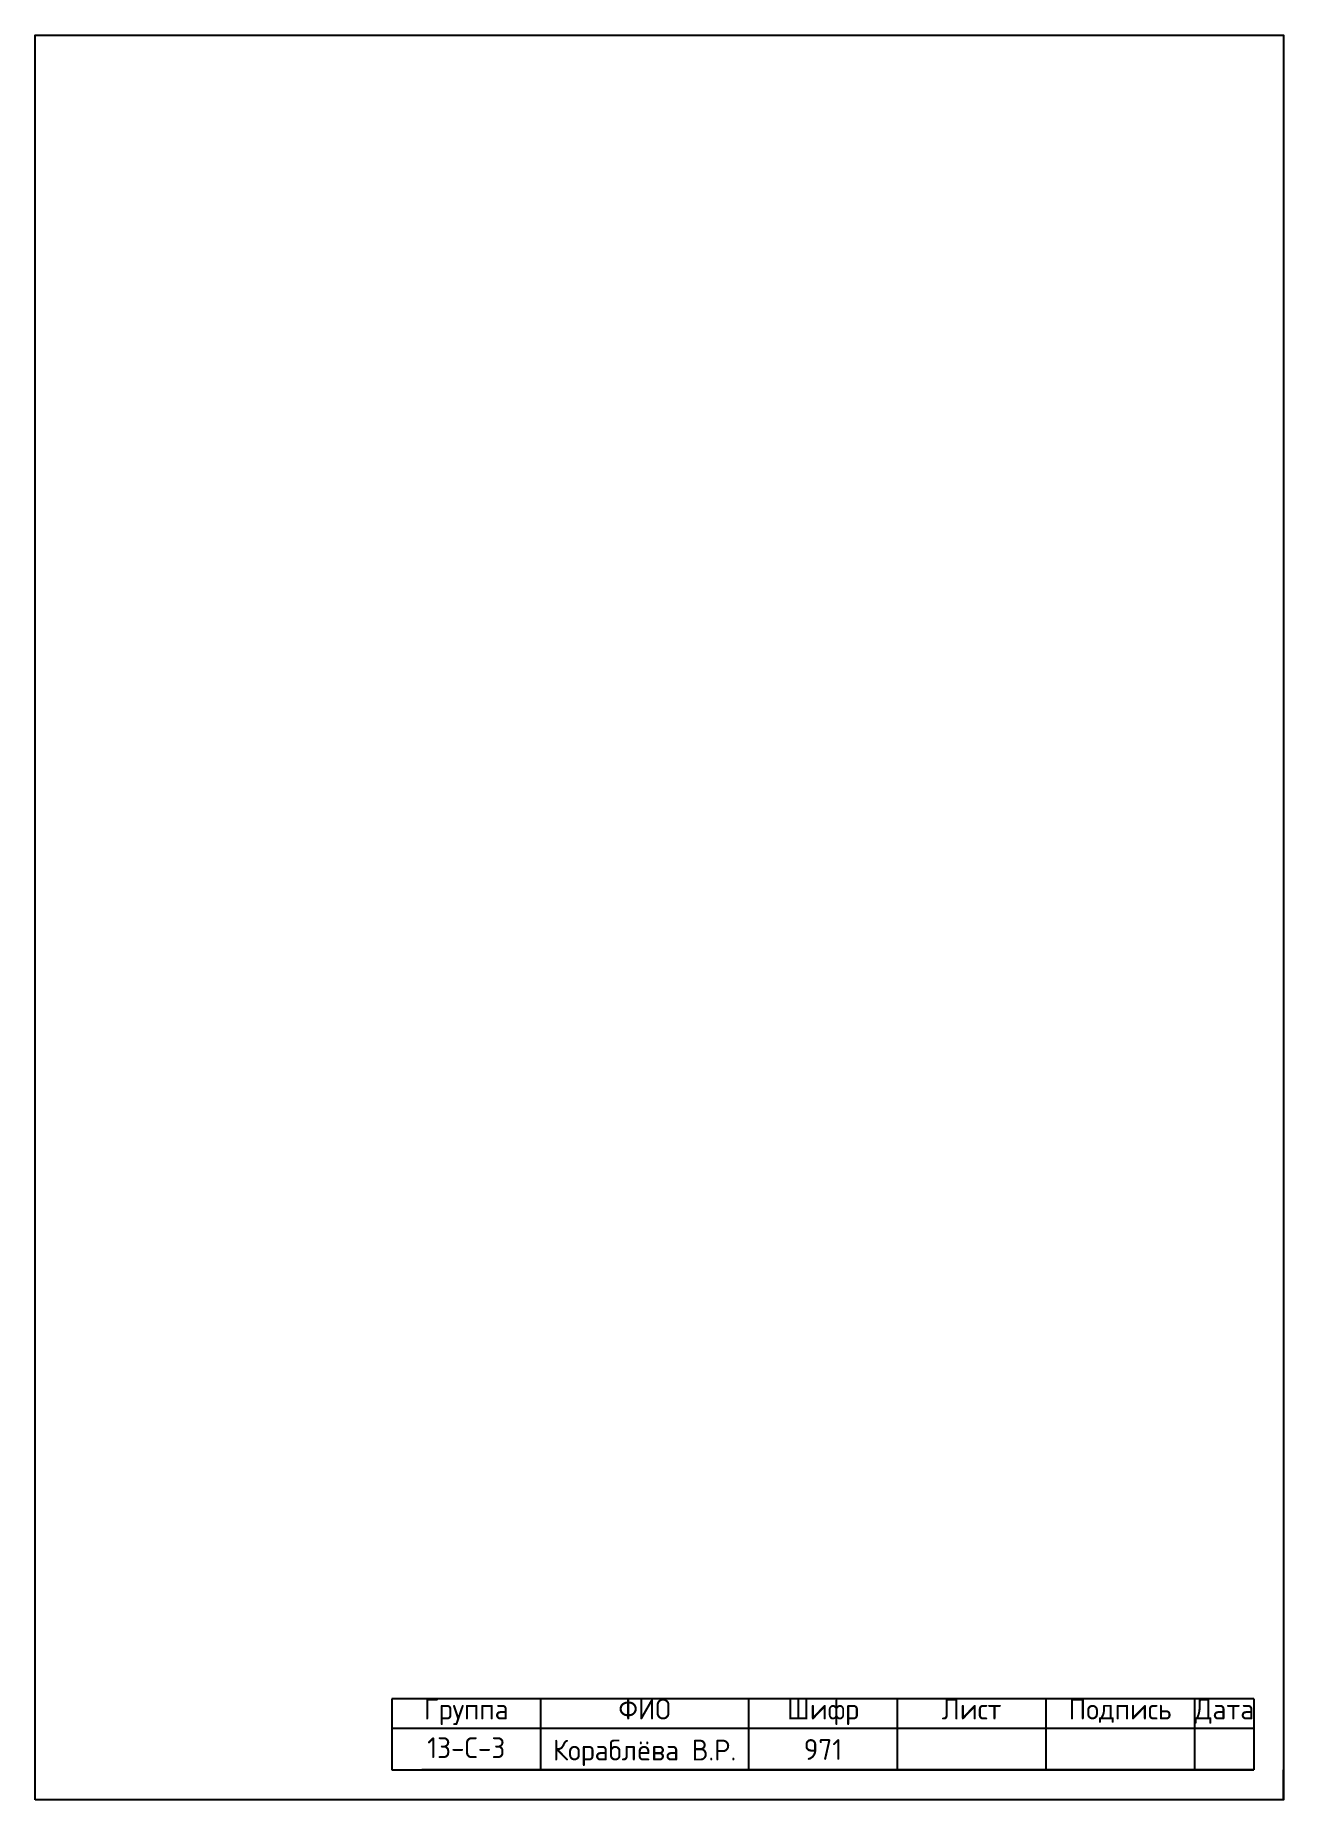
# Paper-space layout 'Лист3' of a CAD drawing. Header units: millimetres. Extents: x 122 to 332, y 289 to 586.
import ezdxf

# ---------------------------------------------------------------- set-up
doc = ezdxf.new("R2010")
doc.units = ezdxf.units.MM
doc.styles.get("Standard").update_dxf_attribs({"font": 'arial.ttf'})

psp = doc.layouts.new('Лист3')

# ---------------------------------------------------------------- linework, layer by layer
for p, q in [((326.8, 305.96), (181.8, 305.96)), ((181.8, 305.96), (181.8, 300.96)), ((206.8, 305.96), (206.8, 300.96)), ((241.8, 305.96), (241.8, 300.96)), ((266.8, 305.96), (266.8, 300.96)), ((291.8, 305.96), (291.8, 300.96)), ((316.8, 305.96), (316.8, 300.96)), ((326.8, 305.96), (326.8, 293.96)), ((181.8, 300.96), (181.8, 293.96)), ((326.8, 300.96), (181.8, 300.96)), ((206.8, 300.96), (206.8, 293.96)), ((241.8, 300.96), (241.8, 293.96)), ((266.8, 300.96), (266.8, 293.96)), ((291.8, 300.96), (291.8, 293.96)), ((316.8, 300.96), (316.8, 293.96)), ((181.8, 293.96), (326.8, 293.96)), ((326.8, 293.96), (186.8, 293.96)), ((331.8, 288.96), (331.8, 293.96))]:
    psp.add_line(p, q)
psp.add_lwpolyline([(121.8, 288.96), (121.8, 585.96), (331.8, 585.96), (331.8, 288.96), (121.8, 288.96)])

# ---------------------------------------------------------------- texts
at = {"char_height": 3.5, "attachment_point": 1}
for s, width, insert in [('\\pxqc;{\\fGOST Common|b0|i0|c204|p34;Группа}', 25, (181.8, 305.96)), ('\\pxqc;{\\fGOST Common|b0|i0|c204|p34;ФИО}', 35, (206.8, 305.96)), ('\\pxqc;{\\fGOST Common|b0|i0|c204|p34;Шифр}', 25, (241.8, 305.96)), ('\\pxqc;{\\fGOST Common|b0|i0|c204|p34;Лист}', 25, (266.8, 305.96)), ('\\pxqc;{\\fGOST Common|b0|i0|c204|p34;Подпись}', 25, (291.8, 305.96)), ('{\\fGOST Common|b0|i0|c204|p34;Дата}', 3.5, (316.8, 305.96)), ('\\pxqc;{\\fGOST Common|b0|i0|c204|p34;13-С-3}', 25, (181.8, 299.46)), ('\\pxqc;{\\fGOST Common|b0|i0|c204|p34;Кораблёва В\\fGOST Common|b0|i0|c0|p34;.\\fGOST Common|b0|i0|c204|p34;Р\\fGOST Common|b0|i0|c0|p34;.}', 35, (206.8, 299.06)), ('\\pxqc;{\\fGOST Common|b0|i0|c204|p34;9\\fGOST Common|b0|i0|c0|p34;71}', 25, (241.8, 299.16))]:
    psp.add_mtext_dynamic_manual_height_columns(s, width=width, gutter_width=25, heights=[0], dxfattribs=dict(at, insert=insert))

doc.saveas('drawing.dxf')
